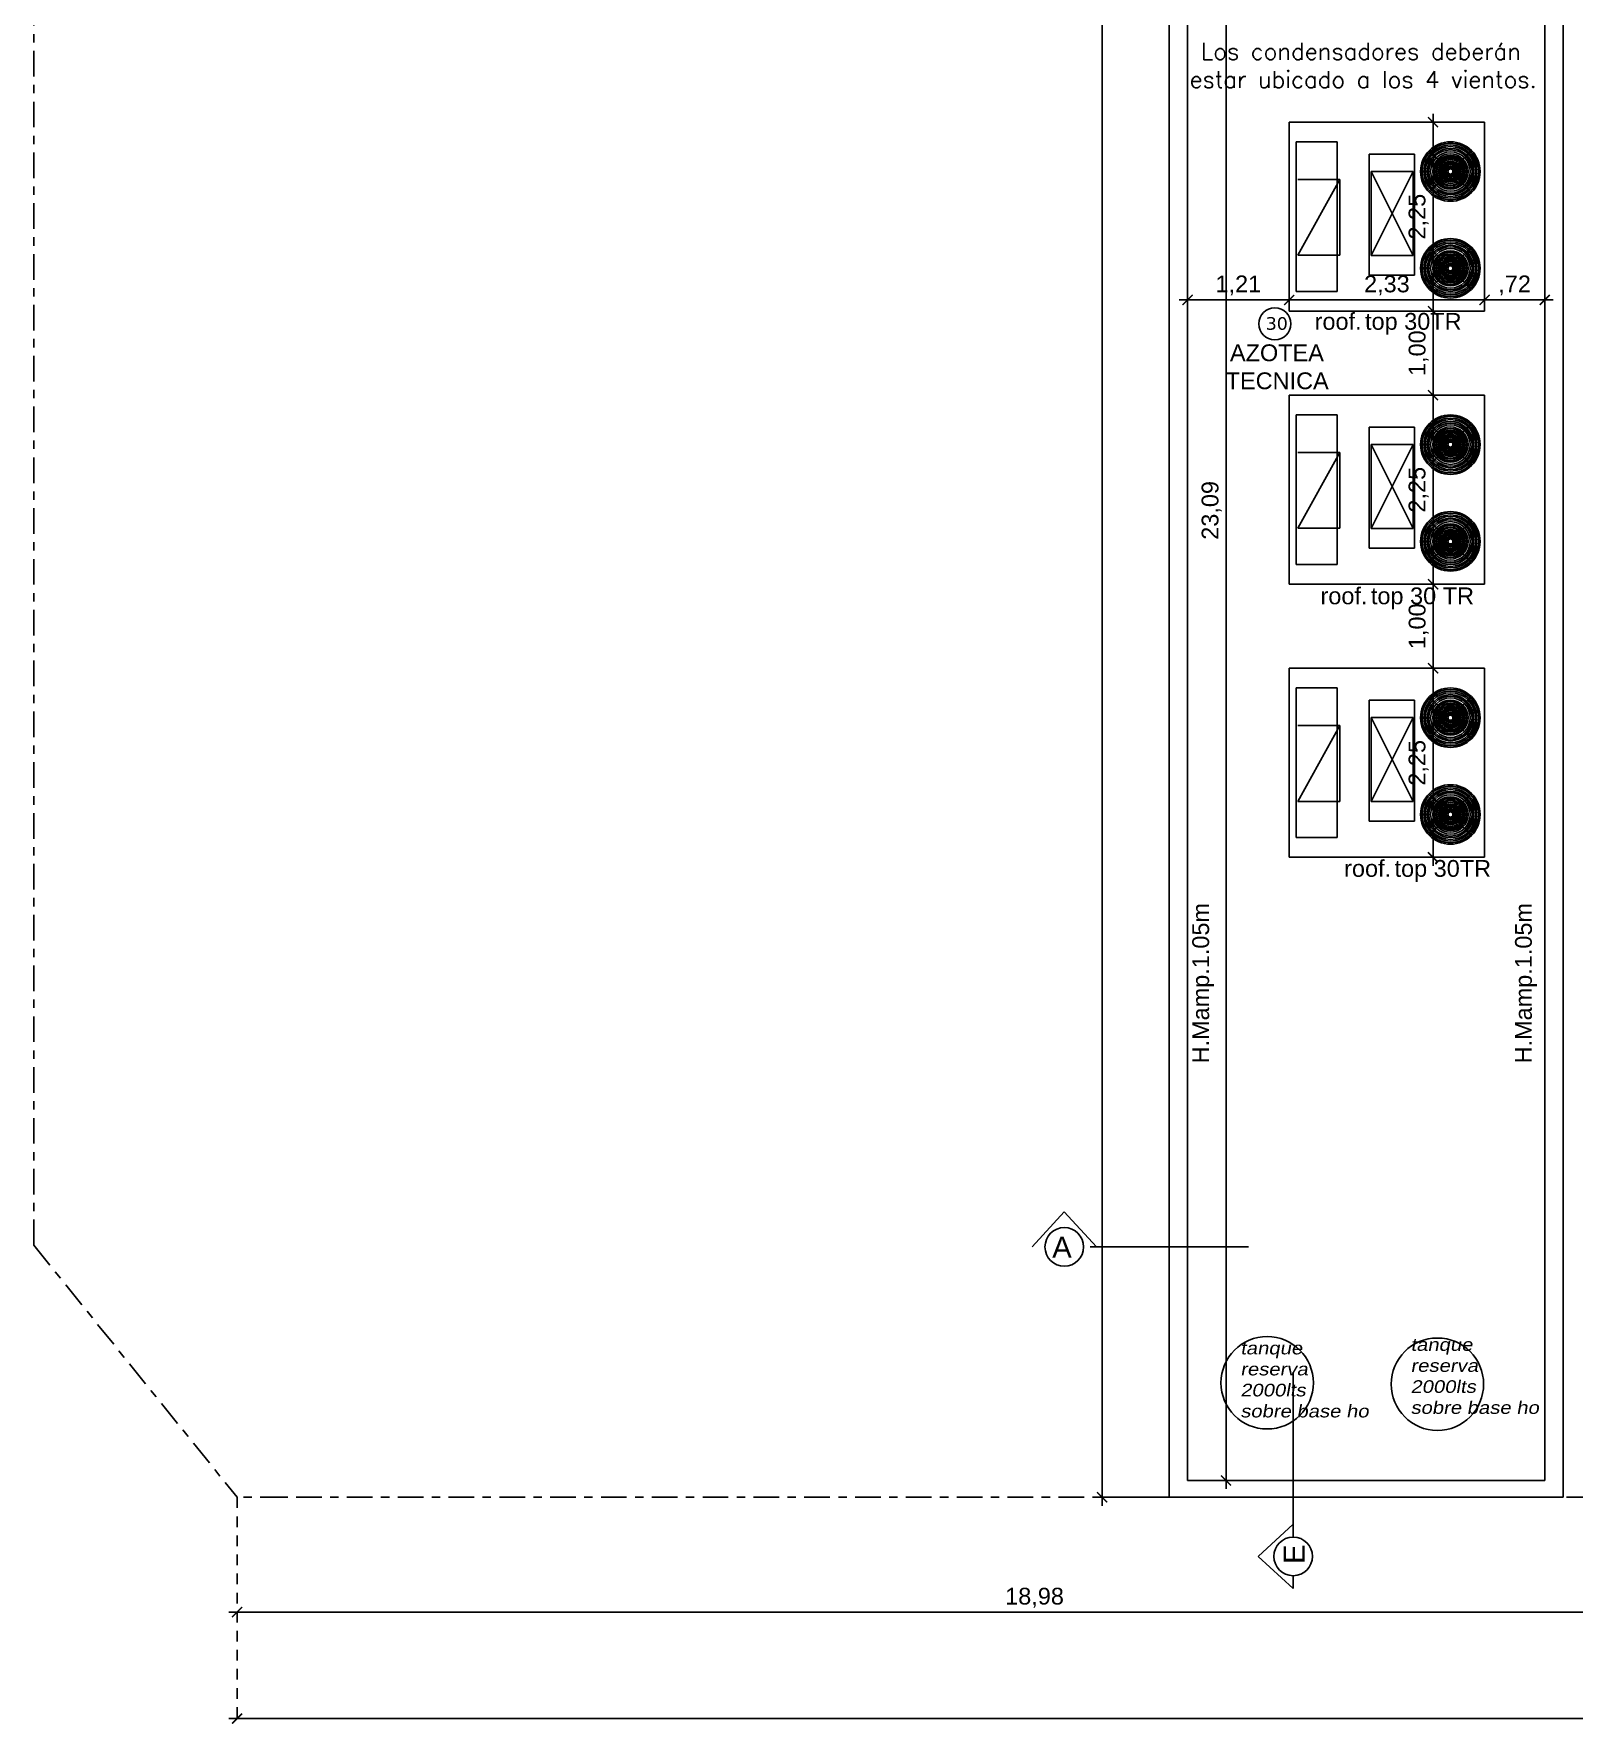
# Model space of a CAD drawing. Header units: metres. Extents: x 1093 to 1459, y -137 to 62.
# Drawn here: x 1237.17 to 1255.51, y -40.62 to -20.5 of the extents above; entities that cross this region are included whole.
import ezdxf

# ---------------------------------------------------------------- set-up
doc = ezdxf.new("R2010")
doc.units = ezdxf.units.M
doc.header["$LTSCALE"] = 0.508
doc.header["$PDMODE"] = 1
doc.header["$PDSIZE"] = -2
doc.linetypes.add('ACAD_ISO10W100', pattern=[18, 12, -3, 0, -3])
doc.linetypes.add('HIDDEN', pattern=[0.375, 0.25, -0.125])
doc.layers.get('0').update_dxf_attribs({"color": 9})
doc.layers.get('Defpoints').update_dxf_attribs({"color": 9})
for name, color, linetype in [('1-EJES', 9, 'ACAD_ISO10W100'), ('2-Corte', 9, 'Continuous'), ('2-texto', 9, 'Continuous'), ('3-VISTA', 9, 'Continuous'), ('8-cotas-100', 9, 'Continuous'), ('a-aacond', 9, 'Continuous'), ('AA-EQUIPOS', 9, 'Continuous'), ('Trincheras y Bajadas', 3, 'Continuous')]:
    doc.layers.add(name, color=color, linetype=linetype)
doc.styles.add('ARIAL', font='arial.ttf', dxfattribs={"width": 1.15, "oblique": 10})
doc.styles.add('ROMANS', font='romans')
doc.styles.add('swiss', font='swissel.ttf')
doc.dimstyles.new('dim-100', dxfattribs={"dimtxt": 0.2, "dimasz": 0.12, "dimexe": 0.05, "dimexo": 0, "dimgap": 0.05, "dimtad": 1, "dimzin": 4, "dimtxsty": 'swiss', "dimblk": 'ARCHTICK', "dimcen": 0.5, "dimdle": 0.1, "dimclrd": 256, "dimclre": 252, "dimclrt": 256, "dimadec": 0, "dimazin": 0, "dimtfac": 1, "dimtix": 1, "dimtmove": 2, "dimatfit": 3, "dimldrblk": 'OPEN30', "dimfxl": 0.05, "dimtolj": 1, "dimtzin": 0, "dimarcsym": 0})

# ---------------------------------------------------------------- blocks, each defined once
blk = doc.blocks.new('_ARCHTICK')
at = {"color": 0, "linetype": 'ByBlock', "const_width": 0.15}
blk.add_lwpolyline([(-0.5, -0.5), (0.5, 0.5)], dxfattribs=at)
blk = doc.blocks.new('*D203')
at = {"layer": '8-cotas-100', "color": 252, "linetype": 'HIDDEN', "lineweight": -2, "transparency": 16777216}
for p, q in [((1239.593, -37.917), (1239.593, -39.333)), ((1258.574, -37.917), (1258.574, -39.333))]:
    blk.add_line(p, q, dxfattribs=at)
at = {"layer": '8-cotas-100', "linetype": 'Continuous', "lineweight": -2, "transparency": 16777216}
blk.add_line((1239.493, -39.283), (1258.674, -39.283), dxfattribs=at)
at = {"layer": 'Defpoints', "color": 0, "linetype": 'Continuous', "transparency": 16777216}
for p in [(1239.593, -37.917), (1258.574, -37.917), (1258.574, -39.283)]:
    blk.add_point(p, dxfattribs=at)
at = {"layer": '8-cotas-100', "linetype": 'Continuous', "lineweight": -2, "transparency": 16777216, "xscale": 0.12, "yscale": 0.12, "zscale": 0.12, "rotation": 180}
blk.add_blockref('_ARCHTICK', (1239.593, -39.283), dxfattribs=at)
at = {"layer": '8-cotas-100', "linetype": 'Continuous', "lineweight": -2, "transparency": 16777216, "xscale": 0.12, "yscale": 0.12, "zscale": 0.12}
blk.add_blockref('_ARCHTICK', (1258.574, -39.283), dxfattribs=at)
at = {"layer": '8-cotas-100', "linetype": 'Continuous', "lineweight": 0, "transparency": 16777216, "insert": (1249.083, -39.112), "char_height": 0.2, "attachment_point": 5, "style": 'swiss'}
blk.add_mtext('\\A1;18,98', dxfattribs=at)
blk = doc.blocks.new('_Open30')
at = {"color": 0, "linetype": 'ByBlock', "lineweight": -2}
for p, q in [((-1, 0.27), (0, 0)), ((0, 0), (-1, -0.27)), ((0, 0), (-1, 0))]:
    blk.add_line(p, q, dxfattribs=at)
blk = doc.blocks.new('*D275')
at = {"layer": '8-cotas-100', "color": 252, "linetype": 'HIDDEN', "lineweight": -2, "transparency": 16777216}
for p, q in [((1239.593, -37.917), (1239.593, -40.601)), ((1334.514, -37.917), (1334.514, -40.601))]:
    blk.add_line(p, q, dxfattribs=at)
at = {"layer": '8-cotas-100', "lineweight": -2, "transparency": 16777216}
blk.add_line((1239.493, -40.551), (1334.614, -40.551), dxfattribs=at)
at = {"layer": 'Defpoints', "color": 0, "transparency": 16777216}
for p in [(1239.593, -37.917), (1334.514, -37.917), (1334.514, -40.551)]:
    blk.add_point(p, dxfattribs=at)
at = {"layer": '8-cotas-100', "lineweight": -2, "transparency": 16777216, "xscale": 0.12, "yscale": 0.12, "zscale": 0.12, "rotation": 180}
blk.add_blockref('_ARCHTICK', (1239.593, -40.551), dxfattribs=at)
at = {"layer": '8-cotas-100', "lineweight": -2, "transparency": 16777216, "xscale": 0.12, "yscale": 0.12, "zscale": 0.12}
blk.add_blockref('_ARCHTICK', (1334.514, -40.551), dxfattribs=at)
at = {"layer": '8-cotas-100', "lineweight": 0, "transparency": 16777216, "insert": (1287.053, -40.379), "char_height": 0.2, "attachment_point": 5, "style": 'swiss'}
blk.add_mtext('\\A1;94,92', dxfattribs=at)
blk = doc.blocks.new('*D395')
at = {"layer": '8-cotas-100', "lineweight": -2, "transparency": 16777216}
blk.add_line((1249.887, -0.367), (1249.887, -38.017), dxfattribs=at)
at = {"layer": '8-cotas-100', "color": 252, "lineweight": -2, "transparency": 16777216}
for p, q in [((1250.684, -0.467), (1249.837, -0.467)), ((1250.684, -37.917), (1249.837, -37.917))]:
    blk.add_line(p, q, dxfattribs=at)
at = {"layer": 'Defpoints', "color": 0, "transparency": 16777216}
for p in [(1250.684, -0.467), (1249.887, -37.917), (1250.684, -37.917)]:
    blk.add_point(p, dxfattribs=at)
at = {"layer": '8-cotas-100', "lineweight": -2, "transparency": 16777216, "xscale": 0.12, "yscale": 0.12, "zscale": 0.12}
for p, rotation in [((1249.887, -0.467), 90), ((1249.887, -37.917), 270)]:
    blk.add_blockref('_ARCHTICK', p, dxfattribs=dict(at, rotation=rotation))
at = {"layer": '8-cotas-100', "transparency": 16777216, "insert": (1249.715, -19.192), "char_height": 0.2, "attachment_point": 5, "rotation": 90, "style": 'swiss'}
blk.add_mtext('\\A1;37,45', dxfattribs=at)
blk = doc.blocks.new('*D478')
at = {"layer": '8-cotas-100', "color": 252, "linetype": 'HIDDEN', "lineweight": -2, "transparency": 16777216}
for p, q in [((1252.634, -14.624), (1251.312, -14.624)), ((1252.011, -37.717), (1251.312, -37.717))]:
    blk.add_line(p, q, dxfattribs=at)
at = {"layer": '8-cotas-100', "lineweight": -2, "transparency": 16777216}
blk.add_line((1251.362, -14.524), (1251.362, -37.817), dxfattribs=at)
at = {"layer": 'Defpoints', "color": 0, "transparency": 16777216}
for p in [(1252.634, -14.624), (1251.362, -37.717), (1252.011, -37.717)]:
    blk.add_point(p, dxfattribs=at)
at = {"layer": '8-cotas-100', "lineweight": -2, "transparency": 16777216, "xscale": 0.12, "yscale": 0.12, "zscale": 0.12}
for p, rotation in [((1251.362, -14.624), 90), ((1251.362, -37.717), 270)]:
    blk.add_blockref('_ARCHTICK', p, dxfattribs=dict(at, rotation=rotation))
at = {"layer": '8-cotas-100', "transparency": 16777216, "insert": (1251.19, -26.171), "char_height": 0.2, "attachment_point": 5, "rotation": 90, "style": 'swiss'}
blk.add_mtext('\\A1;23,09', dxfattribs=at)
blk = doc.blocks.new('ROOF TOP')
at = {"layer": 'a-aacond'}
for p, q in [((1252.113, -24.8), (1254.438, -24.8)), ((1252.113, -24.8), (1254.438, -24.8)), ((1252.113, -27.05), (1252.113, -24.8)), ((1254.438, -27.05), (1254.438, -24.8)), ((1252.198, -25.034), (1252.684, -25.034)), ((1252.198, -26.816), (1252.198, -25.034)), ((1252.684, -26.816), (1252.684, -25.034)), ((1254.01, -25.366), (1253.781, -25.137)), ((1253.781, -25.137), (1254.01, -25.366)), ((1254.053, -25.366), (1254.282, -25.137)), ((1253.064, -25.18), (1253.604, -25.18)), ((1253.064, -26.62), (1253.064, -25.18)), ((1253.604, -26.62), (1253.604, -25.18)), ((1252.715, -25.482), (1252.215, -25.482)), ((1252.715, -25.482), (1252.215, -26.384)), ((1252.715, -25.482), (1252.715, -26.384)), ((1253.088, -26.386), (1253.088, -25.386)), ((1253.088, -26.386), (1253.588, -25.386)), ((1253.088, -25.386), (1253.588, -26.386)), ((1253.088, -25.386), (1253.588, -25.386)), ((1253.588, -26.386), (1253.588, -25.386)), ((1253.781, -25.638), (1254.01, -25.409)), ((1254.282, -25.638), (1254.053, -25.409)), ((1254.053, -25.409), (1254.282, -25.638)), ((1254.01, -26.519), (1253.781, -26.29)), ((1253.781, -26.29), (1254.01, -26.519)), ((1254.053, -26.519), (1254.282, -26.29)), ((1252.215, -26.384), (1252.715, -26.384)), ((1253.588, -26.386), (1253.088, -26.386)), ((1253.064, -26.62), (1253.604, -26.62)), ((1253.781, -26.791), (1254.01, -26.562)), ((1254.282, -26.791), (1254.053, -26.562)), ((1254.053, -26.562), (1254.282, -26.791)), ((1252.198, -26.816), (1252.684, -26.816)), ((1252.113, -27.05), (1254.438, -27.05))]:
    blk.add_line(p, q, dxfattribs=at)
for centre, radius in [((1254.032, -25.388), 0.354), ((1254.032, -25.388), 0.337), ((1254.032, -25.388), 0.316), ((1254.032, -25.388), 0.297), ((1254.032, -25.388), 0.275), ((1254.032, -25.388), 0.257), ((1254.032, -25.388), 0.235), ((1254.032, -25.388), 0.21), ((1254.032, -25.388), 0.192), ((1254.032, -25.388), 0.173), ((1254.032, -25.388), 0.161), ((1254.032, -25.388), 0.142), ((1254.032, -25.388), 0.123), ((1254.032, -25.388), 0.108), ((1254.032, -25.388), 0.0955), ((1254.032, -25.388), 0.08), ((1254.032, -25.388), 0.0614), ((1254.032, -25.388), 0.0459), ((1254.032, -25.388), 0.0304), ((1254.032, -26.54), 0.354), ((1254.032, -26.54), 0.337), ((1254.032, -26.54), 0.316), ((1254.032, -26.54), 0.297), ((1254.032, -26.54), 0.275), ((1254.032, -26.54), 0.257), ((1254.032, -26.54), 0.235), ((1254.032, -26.54), 0.21), ((1254.032, -26.54), 0.192), ((1254.032, -26.54), 0.173), ((1254.032, -26.54), 0.161), ((1254.032, -26.54), 0.142), ((1254.032, -26.54), 0.123), ((1254.032, -26.54), 0.108), ((1254.032, -26.54), 0.0955), ((1254.032, -26.54), 0.08), ((1254.032, -26.54), 0.0614), ((1254.032, -26.54), 0.0459), ((1254.032, -26.54), 0.0304)]:
    blk.add_circle(centre, radius, dxfattribs=at)
blk = doc.blocks.new('*D483')
at = {"layer": '8-cotas-100', "lineweight": -2, "transparency": 16777216}
blk.add_line((1253.825, -21.45), (1253.825, -23.9), dxfattribs=at)
at = {"layer": '8-cotas-100', "color": 252, "linetype": 'HIDDEN', "lineweight": -2, "transparency": 16777216}
for p, q in [((1254.438, -21.55), (1253.775, -21.55)), ((1254.438, -23.8), (1253.775, -23.8))]:
    blk.add_line(p, q, dxfattribs=at)
at = {"layer": 'Defpoints', "color": 0, "transparency": 16777216}
for p in [(1254.438, -21.55), (1253.825, -23.8), (1254.438, -23.8)]:
    blk.add_point(p, dxfattribs=at)
at = {"layer": '8-cotas-100', "lineweight": -2, "transparency": 16777216, "xscale": 0.12, "yscale": 0.12, "zscale": 0.12}
for p, rotation in [((1253.825, -21.55), 90), ((1253.825, -23.8), 270)]:
    blk.add_blockref('_ARCHTICK', p, dxfattribs=dict(at, rotation=rotation))
at = {"layer": '8-cotas-100', "transparency": 16777216, "insert": (1253.653, -22.675), "char_height": 0.2, "attachment_point": 5, "rotation": 90, "style": 'swiss'}
blk.add_mtext('\\A1;2,25', dxfattribs=at)
blk = doc.blocks.new('*D484')
at = {"layer": '8-cotas-100', "lineweight": -2, "transparency": 16777216}
blk.add_line((1253.825, -23.7), (1253.825, -24.9), dxfattribs=at)
at = {"layer": '8-cotas-100', "color": 252, "linetype": 'HIDDEN', "lineweight": -2, "transparency": 16777216}
for p, q in [((1254.438, -23.8), (1253.775, -23.8)), ((1253.765, -24.8), (1253.875, -24.8))]:
    blk.add_line(p, q, dxfattribs=at)
at = {"layer": 'Defpoints', "color": 0, "transparency": 16777216}
for p in [(1254.438, -23.8), (1253.765, -24.8), (1253.825, -24.8)]:
    blk.add_point(p, dxfattribs=at)
at = {"layer": '8-cotas-100', "lineweight": -2, "transparency": 16777216, "xscale": 0.12, "yscale": 0.12, "zscale": 0.12}
for p, rotation in [((1253.825, -23.8), 90), ((1253.825, -24.8), 270)]:
    blk.add_blockref('_ARCHTICK', p, dxfattribs=dict(at, rotation=rotation))
at = {"layer": '8-cotas-100', "transparency": 16777216, "insert": (1253.654, -24.3), "char_height": 0.2, "attachment_point": 5, "rotation": 90, "style": 'swiss'}
blk.add_mtext('\\A1;1,00', dxfattribs=at)
blk = doc.blocks.new('*D485')
at = {"layer": '8-cotas-100', "lineweight": -2, "transparency": 16777216}
blk.add_line((1253.825, -24.7), (1253.825, -27.15), dxfattribs=at)
at = {"layer": '8-cotas-100', "color": 252, "linetype": 'HIDDEN', "lineweight": -2, "transparency": 16777216}
for p, q in [((1253.765, -24.8), (1253.875, -24.8)), ((1253.765, -27.05), (1253.875, -27.05))]:
    blk.add_line(p, q, dxfattribs=at)
at = {"layer": 'Defpoints', "color": 0, "transparency": 16777216}
for p in [(1253.765, -24.8), (1253.765, -27.05), (1253.825, -27.05)]:
    blk.add_point(p, dxfattribs=at)
at = {"layer": '8-cotas-100', "lineweight": -2, "transparency": 16777216, "xscale": 0.12, "yscale": 0.12, "zscale": 0.12}
for p, rotation in [((1253.825, -24.8), 90), ((1253.825, -27.05), 270)]:
    blk.add_blockref('_ARCHTICK', p, dxfattribs=dict(at, rotation=rotation))
at = {"layer": '8-cotas-100', "transparency": 16777216, "insert": (1253.653, -25.925), "char_height": 0.2, "attachment_point": 5, "rotation": 90, "style": 'swiss'}
blk.add_mtext('\\A1;2,25', dxfattribs=at)
blk = doc.blocks.new('*D486')
at = {"layer": '8-cotas-100', "lineweight": -2, "transparency": 16777216}
blk.add_line((1253.825, -26.95), (1253.825, -28.15), dxfattribs=at)
at = {"layer": '8-cotas-100', "color": 252, "linetype": 'HIDDEN', "lineweight": -2, "transparency": 16777216}
for p, q in [((1253.765, -27.05), (1253.875, -27.05)), ((1253.765, -28.05), (1253.875, -28.05))]:
    blk.add_line(p, q, dxfattribs=at)
at = {"layer": 'Defpoints', "color": 0, "transparency": 16777216}
for p in [(1253.765, -27.05), (1253.765, -28.05), (1253.825, -28.05)]:
    blk.add_point(p, dxfattribs=at)
at = {"layer": '8-cotas-100', "lineweight": -2, "transparency": 16777216, "xscale": 0.12, "yscale": 0.12, "zscale": 0.12}
for p, rotation in [((1253.825, -27.05), 90), ((1253.825, -28.05), 270)]:
    blk.add_blockref('_ARCHTICK', p, dxfattribs=dict(at, rotation=rotation))
at = {"layer": '8-cotas-100', "transparency": 16777216, "insert": (1253.654, -27.55), "char_height": 0.2, "attachment_point": 5, "rotation": 90, "style": 'swiss'}
blk.add_mtext('\\A1;1,00', dxfattribs=at)
blk = doc.blocks.new('*D487')
at = {"layer": '8-cotas-100', "lineweight": -2, "transparency": 16777216}
blk.add_line((1253.825, -27.95), (1253.825, -30.4), dxfattribs=at)
at = {"layer": '8-cotas-100', "color": 252, "linetype": 'HIDDEN', "lineweight": -2, "transparency": 16777216}
for p, q in [((1253.765, -28.05), (1253.875, -28.05)), ((1253.765, -30.3), (1253.875, -30.3))]:
    blk.add_line(p, q, dxfattribs=at)
at = {"layer": 'Defpoints', "color": 0, "transparency": 16777216}
for p in [(1253.765, -28.05), (1253.765, -30.3), (1253.825, -30.3)]:
    blk.add_point(p, dxfattribs=at)
at = {"layer": '8-cotas-100', "lineweight": -2, "transparency": 16777216, "xscale": 0.12, "yscale": 0.12, "zscale": 0.12}
for p, rotation in [((1253.825, -28.05), 90), ((1253.825, -30.3), 270)]:
    blk.add_blockref('_ARCHTICK', p, dxfattribs=dict(at, rotation=rotation))
at = {"layer": '8-cotas-100', "transparency": 16777216, "insert": (1253.653, -29.175), "char_height": 0.2, "attachment_point": 5, "rotation": 90, "style": 'swiss'}
blk.add_mtext('\\A1;2,25', dxfattribs=at)
blk = doc.blocks.new('*D488')
at = {"layer": '8-cotas-100', "lineweight": -2, "transparency": 16777216}
blk.add_line((1252.213, -23.666), (1250.804, -23.666), dxfattribs=at)
at = {"layer": '8-cotas-100', "color": 252, "linetype": 'HIDDEN', "lineweight": -2, "transparency": 16777216}
for p, q in [((1250.904, -23.8), (1250.904, -23.616)), ((1252.113, -23.8), (1252.113, -23.616))]:
    blk.add_line(p, q, dxfattribs=at)
at = {"layer": 'Defpoints', "color": 0, "transparency": 16777216}
for p in [(1250.904, -23.666), (1250.904, -23.8), (1252.113, -23.8)]:
    blk.add_point(p, dxfattribs=at)
at = {"layer": '8-cotas-100', "lineweight": -2, "transparency": 16777216, "xscale": 0.12, "yscale": 0.12, "zscale": 0.12, "rotation": 180}
blk.add_blockref('_ARCHTICK', (1250.904, -23.666), dxfattribs=at)
at = {"layer": '8-cotas-100', "lineweight": -2, "transparency": 16777216, "xscale": 0.12, "yscale": 0.12, "zscale": 0.12}
blk.add_blockref('_ARCHTICK', (1252.113, -23.666), dxfattribs=at)
at = {"layer": '8-cotas-100', "transparency": 16777216, "insert": (1251.508, -23.494), "char_height": 0.2, "attachment_point": 5, "style": 'swiss'}
blk.add_mtext('\\A1;1,21', dxfattribs=at)
blk = doc.blocks.new('*D489')
at = {"layer": '8-cotas-100', "lineweight": -2, "transparency": 16777216}
blk.add_line((1252.013, -23.666), (1254.538, -23.666), dxfattribs=at)
at = {"layer": '8-cotas-100', "color": 252, "linetype": 'HIDDEN', "lineweight": -2, "transparency": 16777216}
for p, q in [((1252.113, -23.666), (1252.113, -23.616)), ((1254.438, -23.666), (1254.438, -23.616))]:
    blk.add_line(p, q, dxfattribs=at)
at = {"layer": 'Defpoints', "color": 0, "transparency": 16777216}
for p in [(1252.113, -23.666), (1254.438, -23.666), (1254.438, -23.666)]:
    blk.add_point(p, dxfattribs=at)
at = {"layer": '8-cotas-100', "lineweight": -2, "transparency": 16777216, "xscale": 0.12, "yscale": 0.12, "zscale": 0.12, "rotation": 180}
blk.add_blockref('_ARCHTICK', (1252.113, -23.666), dxfattribs=at)
at = {"layer": '8-cotas-100', "lineweight": -2, "transparency": 16777216, "xscale": 0.12, "yscale": 0.12, "zscale": 0.12}
blk.add_blockref('_ARCHTICK', (1254.438, -23.666), dxfattribs=at)
at = {"layer": '8-cotas-100', "transparency": 16777216, "insert": (1253.276, -23.494), "char_height": 0.2, "attachment_point": 5, "style": 'swiss'}
blk.add_mtext('\\A1;2,33', dxfattribs=at)
blk = doc.blocks.new('*D490')
at = {"layer": '8-cotas-100', "lineweight": -2, "transparency": 16777216}
blk.add_line((1254.338, -23.666), (1255.254, -23.666), dxfattribs=at)
at = {"layer": '8-cotas-100', "color": 252, "linetype": 'HIDDEN', "lineweight": -2, "transparency": 16777216}
for p, q in [((1254.438, -23.641), (1254.438, -23.716)), ((1255.154, -23.641), (1255.154, -23.716))]:
    blk.add_line(p, q, dxfattribs=at)
at = {"layer": 'Defpoints', "color": 0, "transparency": 16777216}
for p in [(1254.438, -23.641), (1255.154, -23.641), (1255.154, -23.666)]:
    blk.add_point(p, dxfattribs=at)
at = {"layer": '8-cotas-100', "lineweight": -2, "transparency": 16777216, "xscale": 0.12, "yscale": 0.12, "zscale": 0.12, "rotation": 180}
blk.add_blockref('_ARCHTICK', (1254.438, -23.666), dxfattribs=at)
at = {"layer": '8-cotas-100', "lineweight": -2, "transparency": 16777216, "xscale": 0.12, "yscale": 0.12, "zscale": 0.12}
blk.add_blockref('_ARCHTICK', (1255.154, -23.666), dxfattribs=at)
at = {"layer": '8-cotas-100', "transparency": 16777216, "insert": (1254.796, -23.494), "char_height": 0.2, "attachment_point": 5, "style": 'swiss'}
blk.add_mtext('\\A1;,72', dxfattribs=at)

msp = doc.modelspace()

# ---------------------------------------------------------------- linework, layer by layer
at = {"layer": '1-EJES', "linetype": 'ACAD_ISO10W100', "ltscale": 0.05}
for p, q in [((1237.174, -34.917), (1237.174, 62.173)), ((1237.174, -34.917), (1239.593, -37.917)), ((1240.174, -37.917), (1239.593, -37.917)), ((1258.744, -37.917), (1240.174, -37.917))]:
    msp.add_line(p, q, dxfattribs=at)
at = {"layer": '2-Corte'}
for p, q in [((1249.054, -34.937), (1249.437, -34.52)), ((1249.82, -34.937), (1249.437, -34.52)), ((1251.629, -34.937), (1249.744, -34.937)), ((1252.161, -36.429), (1252.161, -38.313)), ((1252.161, -38.237), (1251.745, -38.62)), ((1252.161, -38.237), (1252.161, -38.39)), ((1252.161, -39.003), (1251.745, -38.62)), ((1252.161, -38.85), (1252.161, -39.003))]:
    msp.add_line(p, q, dxfattribs=at)
for centre in [(1249.437, -34.937), (1252.161, -38.62)]:
    msp.add_circle(centre, 0.23, dxfattribs=at)
at = {"layer": '2-texto'}
msp.add_circle((1251.943, -23.951), 0.19, dxfattribs=at)
at = {"layer": '3-VISTA'}
for p, q in [((1250.684, -37.917), (1250.684, -14.503)), ((1250.904, -37.717), (1250.904, -14.624)), ((1255.154, -14.624), (1255.154, -37.717)), ((1255.374, -14.624), (1255.374, -37.917)), ((1255.154, -37.717), (1250.904, -37.717)), ((1255.374, -37.917), (1250.684, -37.917))]:
    msp.add_line(p, q, dxfattribs=at)
at = {"layer": 'AA-EQUIPOS'}
for centre in [(1251.851, -36.554), (1253.877, -36.571)]:
    msp.add_circle(centre, 0.55, dxfattribs=at)

# ---------------------------------------------------------------- block references
at = {"layer": '8-cotas-100'}
for p in [(0, 3.25), (0, 0), (0, -3.25)]:
    msp.add_blockref('ROOF TOP', p, dxfattribs=at)

# ---------------------------------------------------------------- texts
at = {"layer": '2-Corte', "insert": (1249.293, -35.066), "char_height": 0.25, "width": 1.27676, "attachment_point": 7, "style": 'swiss'}
msp.add_mtext('A', dxfattribs=at)
at = {"layer": '2-Corte', "insert": (1252.296, -38.71), "char_height": 0.25, "width": 1.27676, "attachment_point": 7, "rotation": 90, "style": 'swiss'}
msp.add_mtext('E', dxfattribs=at)
at = {"layer": '2-texto'}
for s, insert, char_height, width, attachment_point, style in [('{\\fVerdana|b0|i0|c0|p34;30}', (1251.835, -24.024), 0.15, 0.29475, 7, 'swiss'), ('\\pi-0.6,l0.8,t0.8;{\\fArial|b0|i0|c0|p34;roof.^Itop 30TR}', (1252.216, -23.821), 0.2, 2.2541, 1, 'swiss'), ('\\pi0.62553;{\\fArial|b0|i0|c0|p34;AZOTEA \\P\\pi0.57451;TECNICA}', (1250.783, -24.195), 0.2, 2.36921, 1, 'swiss'), ('\\pi-0.6,l0.8,t0.8;{\\fArial|b0|i0|c0|p34;roof.^Itop 30 TR}', (1252.286, -27.088), 0.2, 2.2541, 1, 'swiss'), ('\\pi-0.6,l0.8,t0.8;{\\fArial|b0|i0|c0|p34;roof.^Itop 30TR}', (1252.567, -30.332), 0.2, 2.2541, 1, 'swiss'), ('tanque\\Preserva\\P2000lts \\Psobre base ho', (1251.532, -36.066), 0.15, 2.93274, 1, 'ARIAL'), ('tanque\\Preserva\\P2000lts \\Psobre base ho', (1253.558, -36.024), 0.15, 2.93274, 1, 'ARIAL')]:
    msp.add_mtext(s, dxfattribs=dict(at, insert=insert, char_height=char_height, width=width, attachment_point=attachment_point, style=style))
at = {"layer": '2-texto', "char_height": 0.2, "width": 3.0869, "attachment_point": 1, "rotation": 90, "style": 'swiss'}
for insert in [(1250.96, -32.753), (1254.801, -32.753)]:
    msp.add_mtext('{\\fArial|b0|i0|c0|p34;H.Mamp.1.05m}', dxfattribs=dict(at, insert=insert))
at = {"layer": 'Trincheras y Bajadas', "insert": (1250.928, -20.608), "char_height": 0.2, "width": 5.57121, "attachment_point": 1, "style": 'ROMANS'}
msp.add_mtext(' Los condensadores deberán\\Pestar ubicado a los 4 vientos.', dxfattribs=at)

# ---------------------------------------------------------------- dimensions: what is measured, and where the dimension line sits
at = {"layer": '8-cotas-100'}
for base, p1, p2, picture, middle in [((1249.887, -37.917), (1250.684, -0.467), (1250.684, -37.917), '*D395', (1249.715, -19.192)), ((1251.362, -37.717), (1252.634, -14.624), (1252.011, -37.717), '*D478', (1251.19, -26.171)), ((1253.825, -23.8), (1254.438, -21.55), (1254.438, -23.8), '*D483', (1253.653, -22.675)), ((1253.825, -24.8), (1254.438, -23.8), (1253.765, -24.8), '*D484', (1253.654, -24.3)), ((1253.825, -27.05), (1253.765, -24.8), (1253.765, -27.05), '*D485', (1253.653, -25.925)), ((1253.825, -28.05), (1253.765, -27.05), (1253.765, -28.05), '*D486', (1253.654, -27.55)), ((1253.825, -30.3), (1253.765, -28.05), (1253.765, -30.3), '*D487', (1253.653, -29.175))]:
    dim = msp.add_linear_dim(base=base, p1=p1, p2=p2, angle=90, dimstyle='dim-100', dxfattribs=at)
    dim.commit()
    dim.dimension.update_dxf_attribs({"geometry": picture, "text_midpoint": middle})
for base, p1, p2, picture, middle in [((1250.904, -23.666), (1252.113, -23.8), (1250.904, -23.8), '*D488', (1251.508, -23.494)), ((1254.438186331, -23.666179284), (1252.113186331, -23.666179284), (1254.438186331, -23.666179284), '*D489', (1253.275686331, -23.494475431)), ((1255.154, -23.666), (1254.438, -23.641), (1255.154, -23.641), '*D490', (1254.796, -23.494))]:
    dim = msp.add_linear_dim(base=base, p1=p1, p2=p2, dimstyle='dim-100', dxfattribs=at)
    dim.commit()
    dim.dimension.update_dxf_attribs({"geometry": picture, "text_midpoint": middle})
at = {"layer": '8-cotas-100', "linetype": 'Continuous', "lineweight": 0}
dim = msp.add_linear_dim(base=(1258.574, -39.283), p1=(1239.593, -37.917), p2=(1258.574, -37.917), dimstyle='dim-100', dxfattribs=at)
dim.commit()
dim.dimension.update_dxf_attribs({"geometry": '*D203', "text_midpoint": (1249.083, -39.112)})
at = {"layer": '8-cotas-100', "lineweight": 0}
dim = msp.add_linear_dim(base=(1334.514, -40.551), p1=(1239.593, -37.917), p2=(1334.514, -37.917), dimstyle='dim-100', dxfattribs=at)
dim.commit()
dim.dimension.update_dxf_attribs({"geometry": '*D275', "text_midpoint": (1287.053, -40.379)})

doc.saveas('drawing.dxf')
